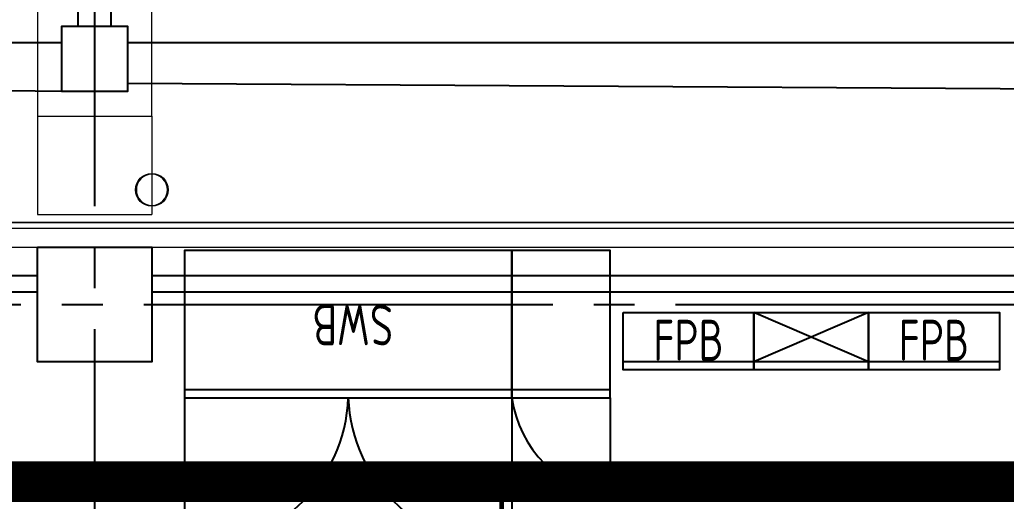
# Model space of a CAD drawing. Extents: x -18489 to 195597, y -1599 to 112111.
# Drawn here: x 16754 to 17357, y 8880 to 9174 of the extents above; entities that cross this region are included whole.
import ezdxf
from ezdxf.enums import TextEntityAlignment as Align

# ---------------------------------------------------------------- set-up
doc = ezdxf.new("R2010")
doc.units = 0
doc.header["$LTSCALE"] = 100
doc.linetypes.add('X-S-FAB-L10$0$COL-CEN-LIN', pattern=[3.25, 2.5, -0.25, 0.25, -0.25])
for name, color, linetype in [('188K-SM-03-F10-ARCH-PA-Y2257103$0$K-岩棉 2hr 7.5-非抗', 53, 'Continuous'), ('188K-SM-03-F10-ELEC-EQ-Y2257103$0$E-PANEL', 255, 'Continuous'), ('188K-SM-03-F10-ELEC-EQ-Y2257103$0$X-F-L30-E-PPB-EQ-200K$0$E-LAY-EQPM', 150, 'Continuous'), ('188K-SM-03-F10-ELEC-EQ-Y2257103$0$X-F-L30-E-PPB-EQ-200K$0$E-LAY-TXT', 3, 'Continuous'), ('188K-SM-07-F10-MECH-CR PIPE-Y2257103$0$00_AC_CHS_12℃', 4, 'Continuous'), ('X-S-FAB-L10$0$0-DIM-TXT', 8, 'Continuous'), ('X-S-FAB-L10$0$A-OBJE-MEP', 8, 'Continuous'), ('X-S-FAB-L10$0$A-WALL-EX', 8, 'Continuous'), ('X-S-FAB-L10$0$BLOCK', 8, 'Continuous'), ('X-S-FAB-L10$0$CCL', 8, 'X-S-FAB-L10$0$COL-CEN-LIN'), ('X-S-FAB-L10$0$COL-S', 8, 'Continuous'), ('X-S-FAB-L10$0$S-BEAM-SHOW', 8, 'Continuous'), ('X-S-FAB-L10$0$Steel Frame-188K', 8, 'Continuous')]:
    doc.layers.add(name, color=color, linetype=linetype)
doc.styles.add('188K-SM-03-F10-ELEC-EQ-Y2257103$0$X-F-L25-E-PDP-EQ-200K$0$AA-TXT', font='isocp.shx', dxfattribs={"bigfont": 'chineset.shx'})
doc.styles.add('188K-SM-03-F10-ELEC-EQ-Y2257103$0$X-F-L30-E-PPB-EQ-200K$0$aa-txt', font='isocp.shx', dxfattribs={"width": 0.8, "bigfont": 'china.shx'})
doc.styles.add('X-S-FAB-L10$0$CHINA', font='simplex.shx', dxfattribs={"width": 0.75, "bigfont": 'chineset.shx'})
doc.styles.add('X-S-FAB-L10$0$Standard', font='', dxfattribs={"width": 0.8})
doc.styles.add('X-S-FAB-L10$0$TG_NOTE_TEXT', font='simplex.shx', dxfattribs={"width": 0.75, "bigfont": 'chineset.shx'})
doc.styles.get('X-S-FAB-L10$0$Standard').set_extended_font_data('Microsoft JhengHei')

# ---------------------------------------------------------------- blocks, each defined once
blk = doc.blocks.new('X-S-FAB-L10$0$FAB2-L05')
at = {"layer": 'X-S-FAB-L10$0$CCL'}
for p, q in [((-9360, 11005), (-9360, 0)), ((-26880, 9720), (1210, 9720))]:
    blk.add_line(p, q, dxfattribs=at)
at = {"layer": 'X-S-FAB-L10$0$COL-S'}
for points in [[(-9380, 9890), (-9340, 9890), (-9340, 9850), (-9380, 9850)], [(-9395, 9755), (-9325, 9755), (-9325, 9685), (-9395, 9685)]]:
    blk.add_lwpolyline(points, close=True, dxfattribs=at)
blk = doc.blocks.new('X-S-FAB-L10')
at = {"layer": 'X-S-FAB-L10$0$A-OBJE-MEP', "lineweight": 0, "flags": 128}
blk.add_lwpolyline([(16844.5, 9070, 1), (16825.5, 9070, 1)], format="xyb", close=True, dxfattribs=at)
at = {"layer": 'X-S-FAB-L10$0$A-OBJE-MEP', "lineweight": 0}
blk.add_circle((16835, 9070), 10, dxfattribs=at)
at = {"layer": 'X-S-FAB-L10$0$A-WALL-EX', "lineweight": 0}
blk.add_line((15170, 9046.5), (24360, 9046.5), dxfattribs=at)
at = {"layer": 'X-S-FAB-L10$0$A-WALL-EX', "lineweight": 0, "flags": 128}
for points in [[(24360, 9050), (15170, 9050)], [(15170, 9050), (24360, 9050)], [(15170, 9050), (24360, 9050)], [(15170, 9050), (24360, 9050)], [(15170, 9050), (24360, 9050)], [(15170, 9050), (24360, 9050)], [(15170, 9050), (24360, 9050)], [(15170, 9050), (24360, 9050)], [(15155, 9035), (24363.5, 9035)]]:
    blk.add_lwpolyline(points, dxfattribs=at)
at = {"layer": 'X-S-FAB-L10$0$COL-S'}
for p, q in [((16780, 9170), (16820, 9170)), ((16780, 9130), (16780, 9170)), ((16820, 9170), (16820, 9130)), ((16820, 9130), (16780, 9130)), ((16765, 9035), (16835, 9035)), ((16765, 8965), (16765, 9035)), ((16835, 9035), (16835, 8965)), ((16835, 8965), (16765, 8965))]:
    blk.add_line(p, q, dxfattribs=at)
at = {"layer": 'X-S-FAB-L10$0$S-BEAM-SHOW', "lineweight": 0, "flags": 128}
for points in [[(16765, 9187), (16765, 9115)], [(16835, 9115), (16835, 9187)], [(16765, 9115), (16835, 9115)], [(16765, 9115), (16765, 9055)], [(16835, 9115), (16835, 9055)], [(16765, 9055), (16835, 9055)]]:
    blk.add_lwpolyline(points, dxfattribs=at)
at = {"layer": 'X-S-FAB-L10$0$Steel Frame-188K'}
blk.add_lwpolyline([(17620, 9130), (16820, 9134.878), (16820, 9130), (16780, 9130), (15980, 9140), (15980, 9130), (15940, 9130), (15940, 9140), (15165, 9140), (15165, 9105), (15075, 9105), (15075, 9140), (14597.247, 9140), (14597.247, 9105), (14507.247, 9105), (14507.247, 9140), (12765, 9140)], dxfattribs=at)
for points in [[(16790, 9894), (16780, 9894), (16780, 9904), (15980, 9904), (15980, 9894), (15970, 9894), (15970, 9170), (15980, 9170), (15980, 9160), (16780, 9160), (16780, 9170), (16790, 9170)], [(17630, 9894), (17620, 9894), (17620, 9904), (16820, 9904), (16820, 9894), (16810, 9894), (16810, 9170), (16820, 9170), (16820, 9160), (17620, 9160), (17620, 9170), (17630, 9170)]]:
    blk.add_lwpolyline(points, close=True, dxfattribs=at)
at = {"layer": 'X-S-FAB-L10$0$BLOCK'}
blk.add_blockref('X-S-FAB-L10$0$FAB2-L05', (26160, -720), dxfattribs=at)
at = {"style": 'X-S-FAB-L10$0$TG_NOTE_TEXT', "width": 0.5, "flags": 1}
for p in [(7463.301, 9020), (18268.251, 8649), (11197.77, 4800.167), (16485.801, 4800.167), (25420.27, 2635), (13360, 320.001, 0), (7463.301, -33.333)]:
    blk.add_attdef('WH', text='', height=20, dxfattribs=at).set_placement(p, align=Align.BOTTOM_LEFT)
at = {"width": 0.5}
for style, p in [('X-S-FAB-L10$0$TG_NOTE_TEXT', (7585, 9020)), ('X-S-FAB-L10$0$TG_NOTE_TEXT', (18389.95, 8649)), ('X-S-FAB-L10$0$TG_NOTE_TEXT', (11117.5, 4813.5)), ('X-S-FAB-L10$0$TG_NOTE_TEXT', (16607.5, 4813.5)), ('X-S-FAB-L10$0$TG_NOTE_TEXT', (25350, 2635)), ('X-S-FAB-L10$0$Standard', (13129.375, 325.001, 0)), ('X-S-FAB-L10$0$TG_NOTE_TEXT', (7585, -20))]:
    blk.add_attdef('DESC', text='', height=10, dxfattribs=dict(at, style=style)).set_placement(p, align=Align.BOTTOM_LEFT)
for tag, style, p in [('TYPE', 'X-S-FAB-L10$0$TG_NOTE_TEXT', (7619.286, 9020)), ('NO', 'X-S-FAB-L10$0$TG_NOTE_TEXT', (7650.095, 9020)), ('TYPE', 'X-S-FAB-L10$0$TG_NOTE_TEXT', (18424.236, 8649)), ('NO', 'X-S-FAB-L10$0$TG_NOTE_TEXT', (18455.045, 8649)), ('NO', 'X-S-FAB-L10$0$TG_NOTE_TEXT', (11088.595, 4813.5)), ('TYPE', 'X-S-FAB-L10$0$TG_NOTE_TEXT', (11151.786, 4813.5)), ('TYPE', 'X-S-FAB-L10$0$TG_NOTE_TEXT', (16641.786, 4813.5)), ('NO', 'X-S-FAB-L10$0$TG_NOTE_TEXT', (16672.595, 4813.5)), ('NO', 'X-S-FAB-L10$0$TG_NOTE_TEXT', (25313, 2635)), ('TYPE', 'X-S-FAB-L10$0$TG_NOTE_TEXT', (25350, 2635)), ('NO', 'X-S-FAB-L10$0$Standard', (13100, 320.001, 0)), ('TYPE', 'X-S-FAB-L10$0$Standard', (13129.375, 320.001, 0)), ('TYPE', 'X-S-FAB-L10$0$TG_NOTE_TEXT', (7619.286, -20)), ('NO', 'X-S-FAB-L10$0$TG_NOTE_TEXT', (7650.095, -20))]:
    blk.add_attdef(tag, text='', height=10, dxfattribs=dict(at, style=style)).set_placement(p, align=Align.BOTTOM_RIGHT)
for rotation, style, p in [(180, 'X-S-FAB-L10$0$Standard', (317.625, 7480)), (180, 'X-S-FAB-L10$0$Standard', (1217.625, 7480)), (90, 'X-S-FAB-L10$0$TG_NOTE_TEXT', (24310, 3647.5)), (270, 'X-S-FAB-L10$0$TG_NOTE_TEXT', (17080, 1605))]:
    blk.add_attdef('DESC', text='', height=10, rotation=rotation, dxfattribs=dict(at, style=style)).set_placement(p, align=Align.BOTTOM_LEFT)
for tag, rotation, style, p in [('TYPE', 180, 'X-S-FAB-L10$0$Standard', (317.625, 7480)), ('NO', 180, 'X-S-FAB-L10$0$Standard', (347, 7480)), ('TYPE', 180, 'X-S-FAB-L10$0$Standard', (1217.625, 7480)), ('NO', 180, 'X-S-FAB-L10$0$Standard', (1247, 7480)), ('TYPE', 90, 'X-S-FAB-L10$0$TG_NOTE_TEXT', (24310, 3647.5)), ('NO', 90, 'X-S-FAB-L10$0$TG_NOTE_TEXT', (24310, 3610.5)), ('TYPE', 270, 'X-S-FAB-L10$0$TG_NOTE_TEXT', (17080, 1605)), ('NO', 270, 'X-S-FAB-L10$0$TG_NOTE_TEXT', (17080, 1573))]:
    blk.add_attdef(tag, text='', height=10, rotation=rotation, dxfattribs=dict(at, style=style)).set_placement(p, align=Align.BOTTOM_RIGHT)
at = {"style": 'X-S-FAB-L10$0$TG_NOTE_TEXT', "width": 0.5, "flags": 1}
for rotation, p in [(180, (43, 7480)), (180, (943, 7480)), (90, (24310, 3717.77)), (270, (17080, 1711.699))]:
    blk.add_attdef('WH', text='', height=20, rotation=rotation, dxfattribs=at).set_placement(p, align=Align.BOTTOM_LEFT)
at = {"layer": 'X-S-FAB-L10$0$0-DIM-TXT', "style": 'X-S-FAB-L10$0$CHINA', "width": 0.75}
for p in [(667.414, 7855.1, -2689.4), (22627.353, 6728.814), (25644.722, 6728.814), (24778.787, 5569.051), (1118.252, 4980), (417.801, 4594.623), (23874.84, 4355), (22927.43, 4330.122), (23749.869, 3901.367), (417.801, 3765.236), (1118.252, 3730), (417.801, 3115.79), (536.882, 2227.832), (16908.994, 1782.652), (888.445, 880.466), (16977.43, 750), (18878.841, 750), (25641.221, 553.233), (21364.03, 526.894)]:
    blk.add_attdef('HIG', text='', height=80, dxfattribs=at).set_placement(p, align=Align.MIDDLE_LEFT)
blk = doc.blocks.new('188K-SM-03-F10-ELEC-EQ-Y2257103$0$E-SWB')
at = {"color": 140}
for p, q in [((60, 90), (60, 180)), ((260, 90), (260, 180)), ((0, 90), (0, 150)), ((60, 85), (0, 85)), ((260, 85), (60, 85))]:
    blk.add_line(p, q, dxfattribs=at)
for points in [[(60, 90), (0, 90), (0, 0), (60, 0)], [(260, 90), (60, 90), (60, 0), (260, 0)]]:
    blk.add_lwpolyline(points, close=True, dxfattribs=at)
for centre, radius, start, end in [((66.67, 86.85), 93.39, 1.93207, 94.0935), ((253.33, 86.85), 93.39, 85.9065, 178.06793), ((-9.61, 80.39), 70.27, 7.8575, 82.1425)]:
    blk.add_arc(centre, radius, start, end, dxfattribs=at)
at = {"color": 140, "style": '188K-SM-03-F10-ELEC-EQ-Y2257103$0$X-F-L25-E-PDP-EQ-200K$0$AA-TXT', "width": 0.8}
blk.add_text('SWB', height=25, dxfattribs=at).set_placement((157.41, 45.44), align=Align.MIDDLE_CENTER)
blk = doc.blocks.new('188K-SM-03-F10-ELEC-EQ-Y2257103')
at = {"layer": '188K-SM-03-F10-ELEC-EQ-Y2257103$0$X-F-L30-E-PPB-EQ-200K$0$E-LAY-EQPM'}
for p, q in [((17272.97, 8995, 0), (17202.97, 8965, 0)), ((17272.97, 8965, 0), (17202.97, 8995, 0)), ((17352.97, 8965, 0), (17122.97, 8965, 0))]:
    blk.add_line(p, q, dxfattribs=at)
at = {"layer": '188K-SM-03-F10-ELEC-EQ-Y2257103$0$X-F-L30-E-PPB-EQ-200K$0$E-LAY-EQPM', "elevation": 0}
for points in [[(17122.97, 8995), (17202.97, 8995), (17202.97, 8960), (17122.97, 8960)], [(17202.97, 8995), (17272.97, 8995), (17272.97, 8960), (17202.97, 8960)], [(17272.97, 8995), (17352.97, 8995), (17352.97, 8960), (17272.97, 8960)]]:
    blk.add_lwpolyline(points, close=True, dxfattribs=at)
at = {"layer": '188K-SM-03-F10-ELEC-EQ-Y2257103$0$E-PANEL', "rotation": 180}
blk.add_blockref('188K-SM-03-F10-ELEC-EQ-Y2257103$0$E-SWB', (17115, 9033), dxfattribs=at)
at = {"layer": '188K-SM-03-F10-ELEC-EQ-Y2257103$0$X-F-L30-E-PPB-EQ-200K$0$E-LAY-TXT', "style": '188K-SM-03-F10-ELEC-EQ-Y2257103$0$X-F-L30-E-PPB-EQ-200K$0$aa-txt', "width": 0.8}
for p in [(17162.97, 8978.17, 0), (17312.97, 8978.17, 0)]:
    blk.add_text('FPB', height=25, dxfattribs=at).set_placement(p, align=Align.MIDDLE_CENTER)
blk = doc.blocks.new('188K-SM-07-F10-MECH-CR PIPE-Y2257103')
at = {"layer": '188K-SM-07-F10-MECH-CR PIPE-Y2257103$0$00_AC_CHS_12℃', "ltscale": 1000, "const_width": 25}
blk.add_lwpolyline([(1851.868, 8891.806), (17554.694, 8891.806), (17554.694, 8533.781), (18869.339, 8533.781), (18869.339, 8210.953), (19145.512, 8210.953), (19145.512, 7193.101), (21593.159, 7193.101), (21593.159, 6074.065)], dxfattribs=at)
at = {"layer": '188K-SM-07-F10-MECH-CR PIPE-Y2257103$0$00_AC_CHS_12℃', "ltscale": 1000, "const_width": 3, "elevation": 0}
blk.add_lwpolyline([(17048.751, 8474.001), (17048.751, 8891.806)], dxfattribs=at)
blk = doc.blocks.new('188K-SM-03-F10-ARCH-PA-Y2257103')
at = {"layer": '188K-SM-03-F10-ARCH-PA-Y2257103$0$K-岩棉 2hr 7.5-非抗'}
for p, q in [((16765, 9017.5, 0), (15995, 9017.5, 0)), ((17605, 9017.5, 0), (16835, 9017.5, 0)), ((16765, 9007.5, 0), (15995, 9007.5, 0)), ((17605, 9007.5, 0), (16835, 9007.5, 0))]:
    blk.add_line(p, q, dxfattribs=at)

msp = doc.modelspace()

# ---------------------------------------------------------------- block references
for name in ['188K-SM-03-F10-ELEC-EQ-Y2257103', 'X-S-FAB-L10']:
    msp.add_blockref(name, (0, 0))

# ---------------------------------------------------------------- next in the draw order: block references
msp.add_blockref('188K-SM-07-F10-MECH-CR PIPE-Y2257103', (0, 0))

# ---------------------------------------------------------------- next in the draw order: block references
msp.add_blockref('188K-SM-03-F10-ARCH-PA-Y2257103', (0, 0))

doc.saveas('drawing.dxf')
